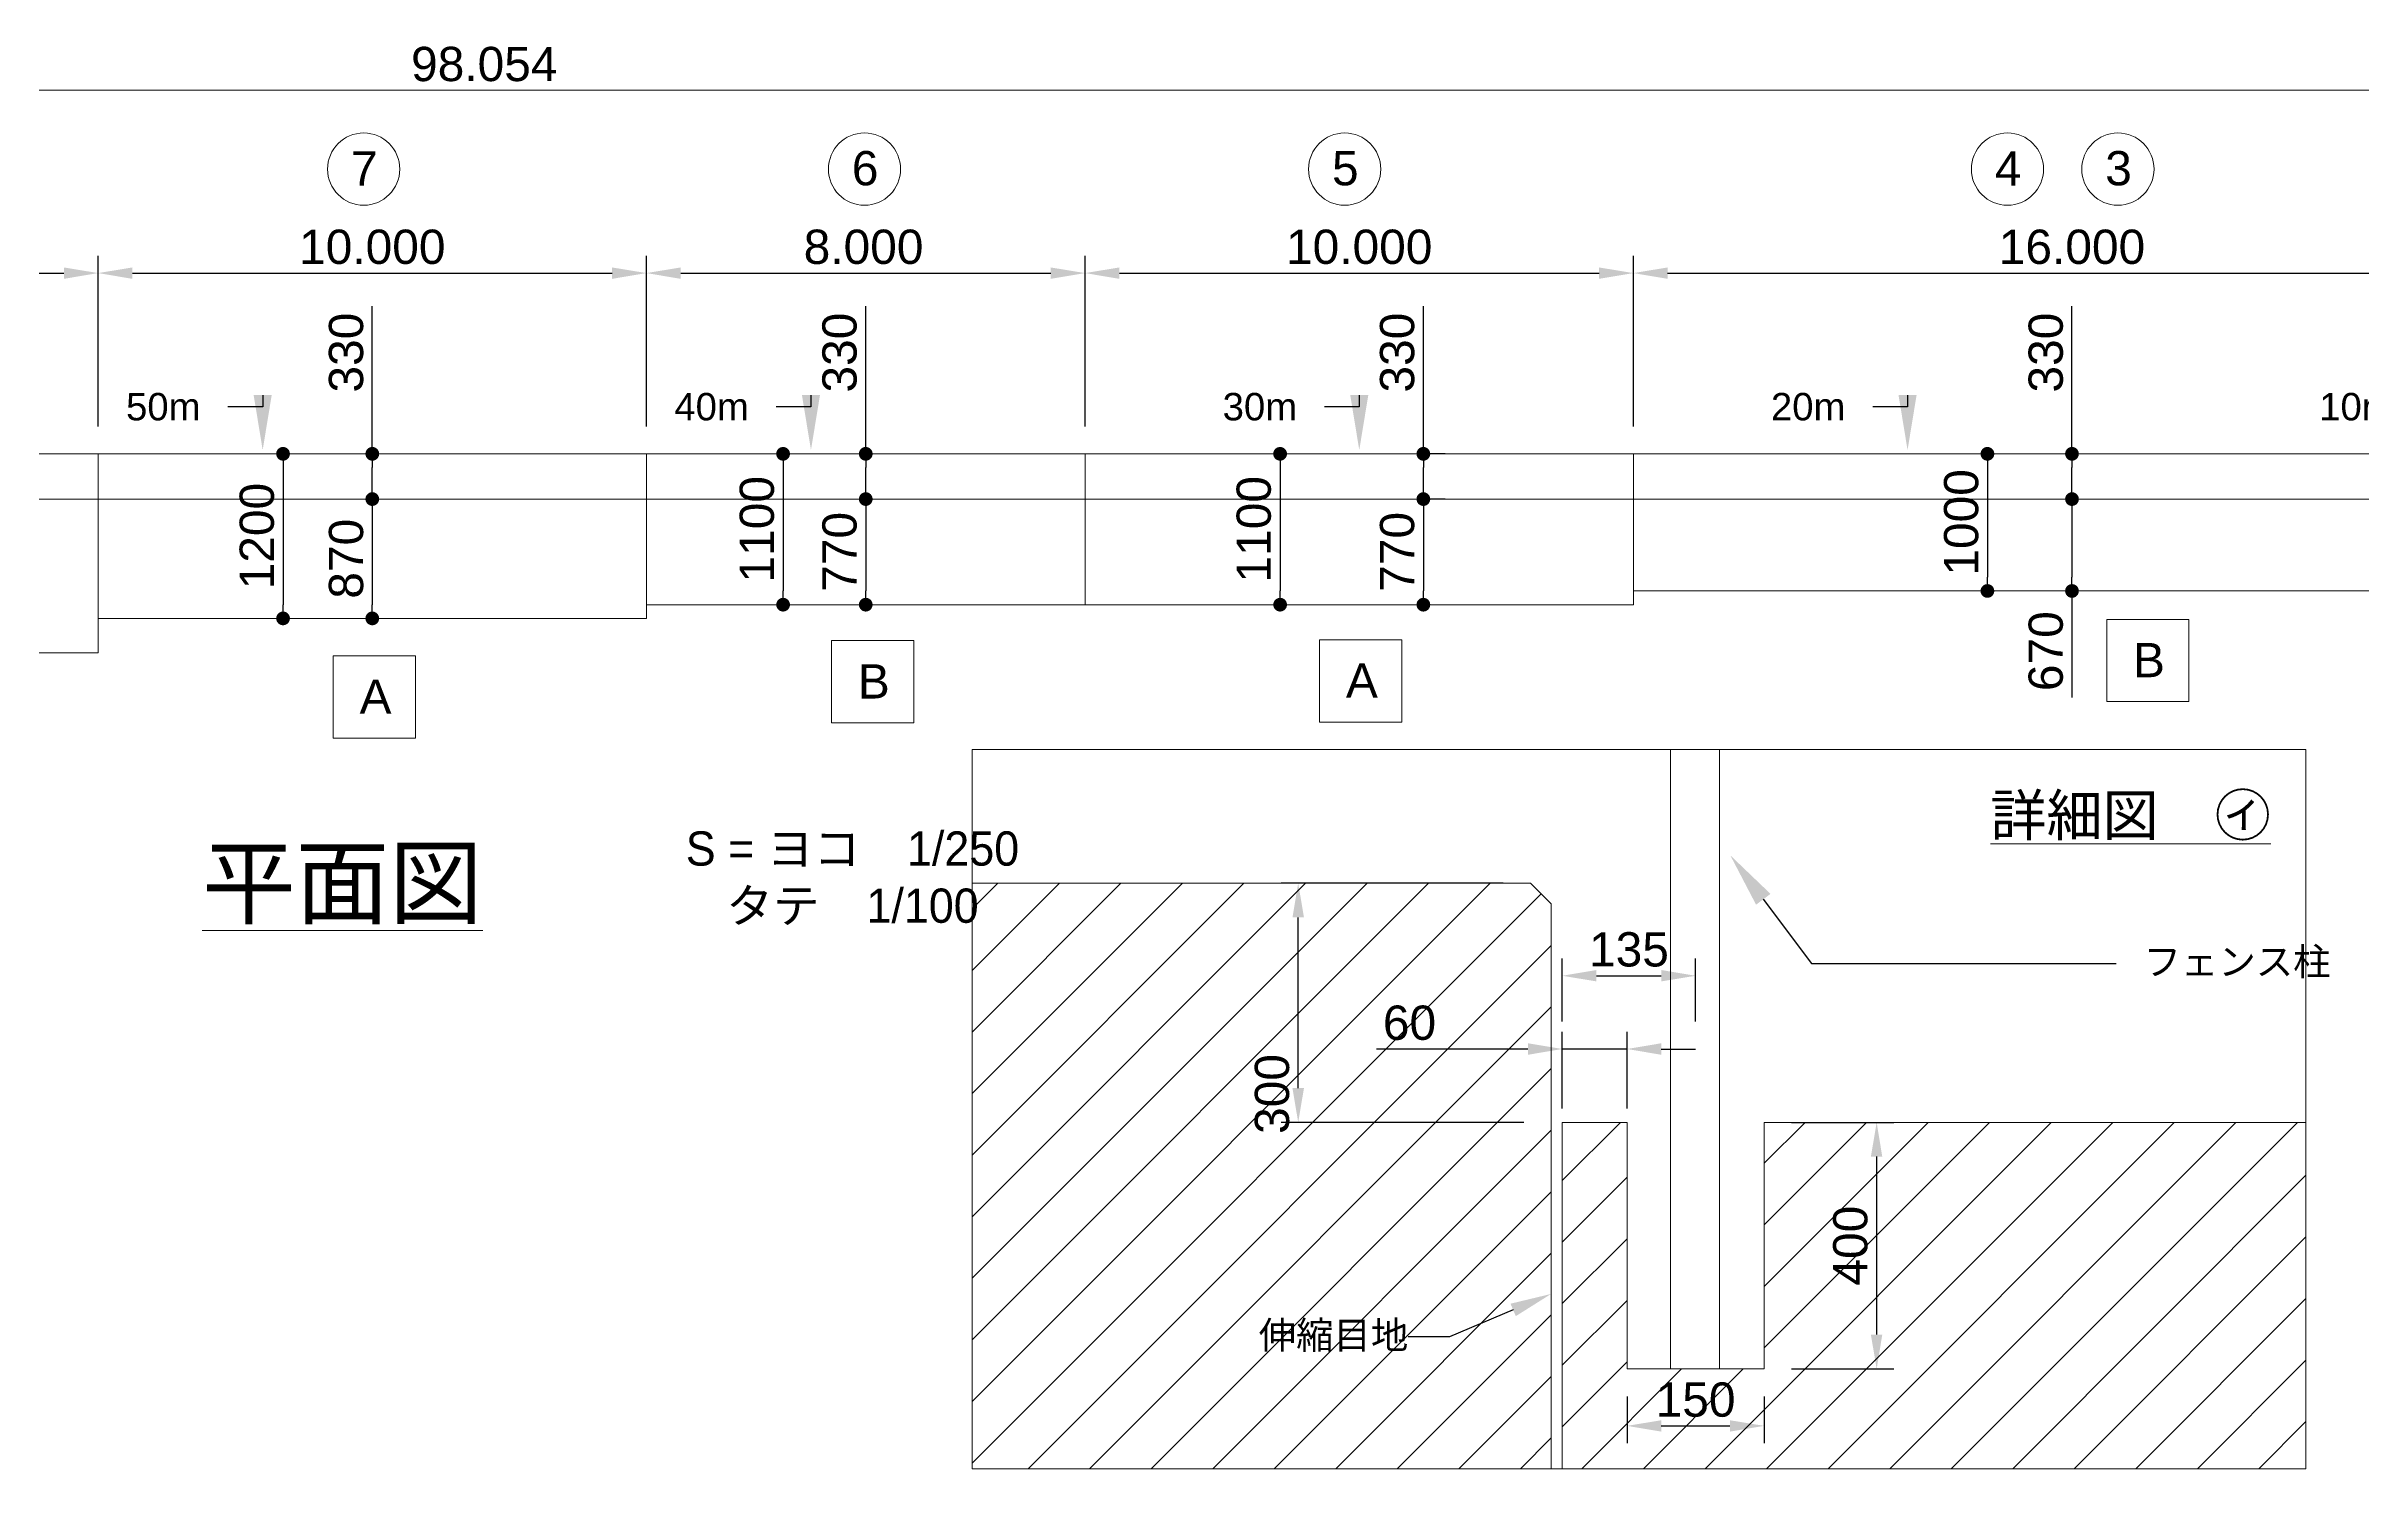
# Model space of a CAD drawing. Header units: millimetres. Extents: x -58267 to 200953, y -49295 to 43144.
# Drawn here: x 15850 to 32742, y 22563 to 32934 of the extents above; entities that cross this region are included whole.
import ezdxf
from ezdxf import colors
from ezdxf.entities.mleader import LeaderData, LeaderLine
from ezdxf.math import Vec2, Vec3

# ---------------------------------------------------------------- set-up
doc = ezdxf.new("R2010")
doc.units = ezdxf.units.MM
doc.header["$LTSCALE"] = 0.25
doc.linetypes.add('ACAD_ISO02W100', pattern=[15, 12, -3])
for name, color, linetype, lineweight in [('1-main', 7, 'Continuous', 9), ('2-DIMS', 8, 'Continuous', 9), ('5-detailframe', 1, 'Continuous', 20)]:
    doc.layers.add(name, color=color, linetype=linetype, lineweight=lineweight)
doc.styles.get("Standard").update_dxf_attribs({"font": 'arial.ttf'})
doc.dimstyles.new('Annotative in mm', dxfattribs={"dimscale": 0, "dimtxt": 2.5, "dimasz": 2.5, "dimexe": 1.25, "dimexo": 2, "dimtad": 1, "dimdec": 0, "dimdsep": 46, "dimtxsty": 'Standard', "dimcen": 2.5, "dimadec": 0, "dimazin": 0, "dimtfac": 1, "dimtdec": 0, "dimtmove": 0, "dimatfit": 3, "dimfxl": 1, "dimarcsym": 0})
doc.dimstyles.new('Annotative2 in mm', dxfattribs={"dimscale": 0, "dimtxt": 2.5, "dimasz": 1, "dimexe": 0, "dimexo": 0, "dimtad": 1, "dimdec": 0, "dimtxsty": 'Standard', "dimblk": 'DOT', "dimcen": 0, "dimadec": 0, "dimazin": 0, "dimtfac": 1, "dimtdec": 0, "dimtmove": 0, "dimatfit": 3, "dimfxl": 1, "dimarcsym": 0})

# ---------------------------------------------------------------- blocks, each defined once
blk = doc.blocks.new('*D458')
at = {"layer": '2-DIMS', "color": 0, "lineweight": -2, "transparency": 16777216}
for p, q in [((13028, 30163), (13028, 31406)), ((13278, 31281), (15978, 31281)), ((16228, 30163), (16228, 31406))]:
    blk.add_line(p, q, dxfattribs=at)
at = {"layer": '2-DIMS', "color": 0, "transparency": 16777216}
for points in [[(13278, 31322), (13278, 31239), (13028, 31281)], [(15978, 31322), (15978, 31239), (16228, 31281)]]:
    blk.add_solid(points, dxfattribs=at)
at = {"layer": 'Defpoints', "color": 0, "transparency": 16777216}
for p in [(16228, 31281), (13028, 29963), (16228, 29963)]:
    blk.add_point(p, dxfattribs=at)
at = {"layer": '2-DIMS', "color": 0, "transparency": 16777216, "insert": (14612, 31471), "char_height": 250, "attachment_point": 5}
blk.add_mtext('8.000', dxfattribs=at)
blk = doc.blocks.new('*D464')
at = {"layer": '2-DIMS', "color": 0, "lineweight": -2, "transparency": 16777216}
for p, q in [((16228, 30163), (16228, 31406)), ((16478, 31281), (19978, 31281)), ((20228, 30163), (20228, 31406))]:
    blk.add_line(p, q, dxfattribs=at)
at = {"layer": '2-DIMS', "color": 0, "transparency": 16777216}
for points in [[(16478, 31322), (16478, 31239), (16228, 31281)], [(19978, 31322), (19978, 31239), (20228, 31281)]]:
    blk.add_solid(points, dxfattribs=at)
at = {"layer": 'Defpoints', "color": 0, "transparency": 16777216}
for p in [(20228, 31281), (16228, 29963), (20228, 29963)]:
    blk.add_point(p, dxfattribs=at)
at = {"layer": '2-DIMS', "color": 0, "transparency": 16777216, "insert": (18228, 31471), "char_height": 250, "attachment_point": 5}
blk.add_mtext('10.000', dxfattribs=at)
blk = doc.blocks.new('*D466')
at = {"layer": '2-DIMS', "color": 0, "lineweight": -2, "transparency": 16777216}
for p, q in [((23428, 30163), (23428, 31406)), ((23678, 31281), (27178, 31281)), ((27428, 30163), (27428, 31406))]:
    blk.add_line(p, q, dxfattribs=at)
at = {"layer": '2-DIMS', "color": 0, "transparency": 16777216}
for points in [[(23678, 31322), (23678, 31239), (23428, 31281)], [(27178, 31322), (27178, 31239), (27428, 31281)]]:
    blk.add_solid(points, dxfattribs=at)
at = {"layer": 'Defpoints', "color": 0, "transparency": 16777216}
for p in [(27428, 31281), (23428, 29963), (27428, 29963)]:
    blk.add_point(p, dxfattribs=at)
at = {"layer": '2-DIMS', "color": 0, "transparency": 16777216, "insert": (25428, 31471), "char_height": 250, "attachment_point": 5}
blk.add_mtext('10.000', dxfattribs=at)
blk = doc.blocks.new('*D468')
at = {"layer": '2-DIMS', "color": 0, "lineweight": -2, "transparency": 16777216}
for p, q in [((20228, 30163), (20228, 31406)), ((20478, 31281), (23178, 31281)), ((23428, 30163), (23428, 31406))]:
    blk.add_line(p, q, dxfattribs=at)
at = {"layer": '2-DIMS', "color": 0, "transparency": 16777216}
for points in [[(20478, 31322), (20478, 31239), (20228, 31281)], [(23178, 31322), (23178, 31239), (23428, 31281)]]:
    blk.add_solid(points, dxfattribs=at)
at = {"layer": 'Defpoints', "color": 0, "transparency": 16777216}
for p in [(23428, 31281), (20228, 29963), (23428, 29963)]:
    blk.add_point(p, dxfattribs=at)
at = {"layer": '2-DIMS', "color": 0, "transparency": 16777216, "insert": (21812, 31471), "char_height": 250, "attachment_point": 5}
blk.add_mtext('8.000', dxfattribs=at)
blk = doc.blocks.new('*D470')
at = {"layer": '2-DIMS', "color": 0, "lineweight": -2, "transparency": 16777216}
for p, q in [((27428, 30163), (27428, 31406)), ((27678, 31281), (33578, 31281)), ((33828, 30163), (33828, 31406))]:
    blk.add_line(p, q, dxfattribs=at)
at = {"layer": '2-DIMS', "color": 0, "transparency": 16777216}
for points in [[(27678, 31322), (27678, 31239), (27428, 31281)], [(33578, 31322), (33578, 31239), (33828, 31281)]]:
    blk.add_solid(points, dxfattribs=at)
at = {"layer": 'Defpoints', "color": 0, "transparency": 16777216}
for p in [(33828, 31281), (27428, 29963), (33828, 29963)]:
    blk.add_point(p, dxfattribs=at)
at = {"layer": '2-DIMS', "color": 0, "transparency": 16777216, "insert": (30628, 31471), "char_height": 250, "attachment_point": 5}
blk.add_mtext('16.000', dxfattribs=at)
blk = doc.blocks.new('_Dot')
at = {"color": 0, "linetype": 'ByBlock', "lineweight": -2}
blk.add_line((-0.5, 0), (-1, 0), dxfattribs=at)
at = {"color": 0, "linetype": 'ByBlock', "const_width": 0.5}
blk.add_lwpolyline([(-0.25, 0, 1), (0.25, 0, 1)], format="xyb", close=True, dxfattribs=at)
blk = doc.blocks.new('*D480')
at = {"layer": '2-DIMS', "color": 0, "lineweight": -2, "transparency": 16777216}
for p, q in [((18228, 29963), (18228, 31039)), ((18228, 29733), (18228, 29863))]:
    blk.add_line(p, q, dxfattribs=at)
at = {"layer": 'Defpoints', "color": 0, "transparency": 16777216}
for p in [(18228, 29963), (18228, 29633), (18228, 29633)]:
    blk.add_point(p, dxfattribs=at)
at = {"layer": '2-DIMS', "color": 0, "lineweight": -2, "transparency": 16777216, "xscale": 100, "yscale": 100, "zscale": 100}
for p, rotation in [((18228, 29963), 90), ((18228, 29633), 270)]:
    blk.add_blockref('_Dot', p, dxfattribs=dict(at, rotation=rotation))
at = {"layer": '2-DIMS', "color": 0, "transparency": 16777216, "insert": (18038, 30701), "char_height": 250, "attachment_point": 5, "rotation": 90}
blk.add_mtext('330', dxfattribs=at)
blk = doc.blocks.new('*D482')
at = {"layer": '2-DIMS', "color": 0, "lineweight": -2, "transparency": 16777216}
for p, q in [((21828, 29963), (21828, 31039)), ((21828, 29733), (21828, 29863))]:
    blk.add_line(p, q, dxfattribs=at)
at = {"layer": 'Defpoints', "color": 0, "transparency": 16777216}
for p in [(21828, 29963), (21828, 29633), (21828, 29633)]:
    blk.add_point(p, dxfattribs=at)
at = {"layer": '2-DIMS', "color": 0, "lineweight": -2, "transparency": 16777216, "xscale": 100, "yscale": 100, "zscale": 100}
for p, rotation in [((21828, 29963), 90), ((21828, 29633), 270)]:
    blk.add_blockref('_Dot', p, dxfattribs=dict(at, rotation=rotation))
at = {"layer": '2-DIMS', "color": 0, "transparency": 16777216, "insert": (21638, 30701), "char_height": 250, "attachment_point": 5, "rotation": 90}
blk.add_mtext('330', dxfattribs=at)
blk = doc.blocks.new('*D440')
at = {"layer": '2-DIMS', "color": 0, "lineweight": -2, "transparency": 16777216}
for p, q in [((25896, 29963), (25896, 31039)), ((26054, 29963), (25896, 29963)), ((25896, 29733), (25896, 29863))]:
    blk.add_line(p, q, dxfattribs=at)
at = {"layer": 'Defpoints', "color": 0, "transparency": 16777216}
for p in [(26054, 29963), (25896, 29633), (25896, 29633)]:
    blk.add_point(p, dxfattribs=at)
at = {"layer": '2-DIMS', "color": 0, "lineweight": -2, "transparency": 16777216, "xscale": 100, "yscale": 100, "zscale": 100}
for p, rotation in [((25896, 29963), 90), ((25896, 29633), 270)]:
    blk.add_blockref('_Dot', p, dxfattribs=dict(at, rotation=rotation))
at = {"layer": '2-DIMS', "color": 0, "transparency": 16777216, "insert": (25706, 30701), "char_height": 250, "attachment_point": 5, "rotation": 90}
blk.add_mtext('330', dxfattribs=at)
blk = doc.blocks.new('*D442')
at = {"layer": '2-DIMS', "color": 0, "lineweight": -2, "transparency": 16777216}
for p, q in [((30628, 29963), (30628, 31039)), ((30628, 29733), (30628, 29863))]:
    blk.add_line(p, q, dxfattribs=at)
at = {"layer": 'Defpoints', "color": 0, "transparency": 16777216}
for p in [(30628, 29963), (30628, 29633), (30628, 29633)]:
    blk.add_point(p, dxfattribs=at)
at = {"layer": '2-DIMS', "color": 0, "lineweight": -2, "transparency": 16777216, "xscale": 100, "yscale": 100, "zscale": 100}
for p, rotation in [((30628, 29963), 90), ((30628, 29633), 270)]:
    blk.add_blockref('_Dot', p, dxfattribs=dict(at, rotation=rotation))
at = {"layer": '2-DIMS', "color": 0, "transparency": 16777216, "insert": (30438, 30701), "char_height": 250, "attachment_point": 5, "rotation": 90}
blk.add_mtext('330', dxfattribs=at)
blk = doc.blocks.new('*D446')
at = {"layer": '2-DIMS', "color": 0, "lineweight": -2, "transparency": 16777216}
for p, q in [((18228, 29633), (18228, 29633)), ((18228, 29533), (18228, 28863))]:
    blk.add_line(p, q, dxfattribs=at)
at = {"layer": 'Defpoints', "color": 0, "transparency": 16777216}
for p in [(18228, 29633), (18228, 28763), (18228, 28763)]:
    blk.add_point(p, dxfattribs=at)
at = {"layer": '2-DIMS', "color": 0, "lineweight": -2, "transparency": 16777216, "xscale": 100, "yscale": 100, "zscale": 100}
for p, rotation in [((18228, 29633), 90), ((18228, 28763), 270)]:
    blk.add_blockref('_Dot', p, dxfattribs=dict(at, rotation=rotation))
at = {"layer": '2-DIMS', "color": 0, "transparency": 16777216, "insert": (18038, 29198), "char_height": 250, "attachment_point": 5, "rotation": 90}
blk.add_mtext('870', dxfattribs=at)
blk = doc.blocks.new('*D448')
at = {"layer": '2-DIMS', "color": 0, "lineweight": -2, "transparency": 16777216}
for p, q in [((21828, 29633), (21828, 29633)), ((21828, 29533), (21828, 28963))]:
    blk.add_line(p, q, dxfattribs=at)
at = {"layer": 'Defpoints', "color": 0, "transparency": 16777216}
for p in [(21828, 29633), (21828, 28863), (21828, 28863)]:
    blk.add_point(p, dxfattribs=at)
at = {"layer": '2-DIMS', "color": 0, "lineweight": -2, "transparency": 16777216, "xscale": 100, "yscale": 100, "zscale": 100}
for p, rotation in [((21828, 29633), 90), ((21828, 28863), 270)]:
    blk.add_blockref('_Dot', p, dxfattribs=dict(at, rotation=rotation))
at = {"layer": '2-DIMS', "color": 0, "transparency": 16777216, "insert": (21638, 29248), "char_height": 250, "attachment_point": 5, "rotation": 90}
blk.add_mtext('770', dxfattribs=at)
blk = doc.blocks.new('*D450')
at = {"layer": '2-DIMS', "color": 0, "lineweight": -2, "transparency": 16777216}
for p, q in [((26054, 29633), (25896, 29633)), ((25896, 29533), (25896, 28963)), ((25896, 28863), (25896, 28863))]:
    blk.add_line(p, q, dxfattribs=at)
at = {"layer": 'Defpoints', "color": 0, "transparency": 16777216}
for p in [(26054, 29633), (25896, 28863), (25896, 28863)]:
    blk.add_point(p, dxfattribs=at)
at = {"layer": '2-DIMS', "color": 0, "lineweight": -2, "transparency": 16777216, "xscale": 100, "yscale": 100, "zscale": 100}
for p, rotation in [((25896, 29633), 90), ((25896, 28863), 270)]:
    blk.add_blockref('_Dot', p, dxfattribs=dict(at, rotation=rotation))
at = {"layer": '2-DIMS', "color": 0, "transparency": 16777216, "insert": (25706, 29248), "char_height": 250, "attachment_point": 5, "rotation": 90}
blk.add_mtext('770', dxfattribs=at)
blk = doc.blocks.new('*D452')
at = {"layer": '2-DIMS', "color": 0, "lineweight": -2, "transparency": 16777216}
for p, q in [((30628, 29633), (30628, 29633)), ((30628, 29533), (30628, 29063)), ((30628, 28963), (30628, 28963)), ((30628, 28963), (30628, 28185))]:
    blk.add_line(p, q, dxfattribs=at)
at = {"layer": 'Defpoints', "color": 0, "transparency": 16777216}
for p in [(30628, 29633), (30628, 28963), (30628, 28963)]:
    blk.add_point(p, dxfattribs=at)
at = {"layer": '2-DIMS', "color": 0, "lineweight": -2, "transparency": 16777216, "xscale": 100, "yscale": 100, "zscale": 100}
for p, rotation in [((30628, 29633), 90), ((30628, 28963), 270)]:
    blk.add_blockref('_Dot', p, dxfattribs=dict(at, rotation=rotation))
at = {"layer": '2-DIMS', "color": 0, "transparency": 16777216, "insert": (30438, 28524), "char_height": 250, "attachment_point": 5, "rotation": 90}
blk.add_mtext('670', dxfattribs=at)
blk = doc.blocks.new('*D514')
at = {"layer": '2-DIMS', "color": 0, "lineweight": -2, "transparency": 16777216}
for p, q in [((26478, 26832), (24858, 26832)), ((24983, 25338), (24983, 26582)), ((26628, 25088), (24858, 25088))]:
    blk.add_line(p, q, dxfattribs=at)
at = {"layer": '2-DIMS', "color": 0, "transparency": 16777216}
for points in [[(24941, 26582), (25025, 26582), (24983, 26832)], [(24941, 25338), (25025, 25338), (24983, 25088)]]:
    blk.add_solid(points, dxfattribs=at)
at = {"layer": 'Defpoints', "color": 0, "transparency": 16777216}
for p in [(24983, 26832), (26678, 26832), (26828, 25088)]:
    blk.add_point(p, dxfattribs=at)
at = {"layer": '2-DIMS', "color": 0, "transparency": 16777216, "insert": (24793, 25295), "char_height": 250, "attachment_point": 5, "rotation": 90}
blk.add_mtext('300', dxfattribs=at)
blk = doc.blocks.new('*D424')
at = {"layer": '2-DIMS', "color": 0, "lineweight": -2, "transparency": 16777216}
for p, q in [((26909, 25188), (26909, 25748)), ((27382, 25188), (27382, 25748)), ((26659, 25623), (25553, 25623)), ((27382, 25623), (26909, 25623)), ((27632, 25623), (27882, 25623))]:
    blk.add_line(p, q, dxfattribs=at)
at = {"layer": '2-DIMS', "color": 0, "transparency": 16777216}
for points in [[(26659, 25665), (26659, 25581), (26909, 25623)], [(27632, 25665), (27632, 25581), (27382, 25623)]]:
    blk.add_solid(points, dxfattribs=at)
at = {"layer": 'Defpoints', "color": 0, "transparency": 16777216}
for p in [(27382, 25623), (26909, 25088), (27382, 25088)]:
    blk.add_point(p, dxfattribs=at)
at = {"layer": '2-DIMS', "color": 0, "transparency": 16777216, "insert": (25795, 25813), "char_height": 250, "attachment_point": 5}
blk.add_mtext('60', dxfattribs=at)
blk = doc.blocks.new('*D529')
at = {"layer": '2-DIMS', "color": 0, "lineweight": -2, "transparency": 16777216}
blk.add_line((17577, 29863), (17577, 28863), dxfattribs=at)
at = {"layer": 'Defpoints', "color": 0, "transparency": 16777216}
for p in [(17577, 29963), (17577, 28763), (17577, 28763)]:
    blk.add_point(p, dxfattribs=at)
at = {"layer": '2-DIMS', "color": 0, "lineweight": -2, "transparency": 16777216, "xscale": 100, "yscale": 100, "zscale": 100}
for p, rotation in [((17577, 29963), 90), ((17577, 28763), 270)]:
    blk.add_blockref('_Dot', p, dxfattribs=dict(at, rotation=rotation))
at = {"layer": '2-DIMS', "color": 0, "transparency": 16777216, "insert": (17387, 29363), "char_height": 250, "attachment_point": 5, "rotation": 90}
blk.add_mtext('1200', dxfattribs=at)
blk = doc.blocks.new('*D531')
at = {"layer": '2-DIMS', "color": 0, "lineweight": -2, "transparency": 16777216}
for p, q in [((21225, 29963), (21225, 29963)), ((21225, 29863), (21225, 28963))]:
    blk.add_line(p, q, dxfattribs=at)
at = {"layer": 'Defpoints', "color": 0, "transparency": 16777216}
for p in [(21225, 29963), (21225, 28863), (21225, 28863)]:
    blk.add_point(p, dxfattribs=at)
at = {"layer": '2-DIMS', "color": 0, "lineweight": -2, "transparency": 16777216, "xscale": 100, "yscale": 100, "zscale": 100}
for p, rotation in [((21225, 29963), 90), ((21225, 28863), 270)]:
    blk.add_blockref('_Dot', p, dxfattribs=dict(at, rotation=rotation))
at = {"layer": '2-DIMS', "color": 0, "transparency": 16777216, "insert": (21035, 29413), "char_height": 250, "attachment_point": 5, "rotation": 90}
blk.add_mtext('1100', dxfattribs=at)
blk = doc.blocks.new('*D533')
at = {"layer": '2-DIMS', "color": 0, "lineweight": -2, "transparency": 16777216}
for p, q in [((24851, 29963), (24851, 29963)), ((24851, 29863), (24851, 28963)), ((24851, 28863), (24851, 28863))]:
    blk.add_line(p, q, dxfattribs=at)
at = {"layer": 'Defpoints', "color": 0, "transparency": 16777216}
for p in [(24851, 29963), (24851, 28863), (24851, 28863)]:
    blk.add_point(p, dxfattribs=at)
at = {"layer": '2-DIMS', "color": 0, "lineweight": -2, "transparency": 16777216, "xscale": 100, "yscale": 100, "zscale": 100}
for p, rotation in [((24851, 29963), 90), ((24851, 28863), 270)]:
    blk.add_blockref('_Dot', p, dxfattribs=dict(at, rotation=rotation))
at = {"layer": '2-DIMS', "color": 0, "transparency": 16777216, "insert": (24660, 29413), "char_height": 250, "attachment_point": 5, "rotation": 90}
blk.add_mtext('1100', dxfattribs=at)
blk = doc.blocks.new('*D535')
at = {"layer": '2-DIMS', "color": 0, "lineweight": -2, "transparency": 16777216}
for p, q in [((30011, 29963), (30011, 29963)), ((30011, 29863), (30011, 29063)), ((30011, 28963), (30011, 28963))]:
    blk.add_line(p, q, dxfattribs=at)
at = {"layer": 'Defpoints', "color": 0, "transparency": 16777216}
for p in [(30011, 29963), (30011, 28963), (30011, 28963)]:
    blk.add_point(p, dxfattribs=at)
at = {"layer": '2-DIMS', "color": 0, "lineweight": -2, "transparency": 16777216, "xscale": 100, "yscale": 100, "zscale": 100}
for p, rotation in [((30011, 29963), 90), ((30011, 28963), 270)]:
    blk.add_blockref('_Dot', p, dxfattribs=dict(at, rotation=rotation))
at = {"layer": '2-DIMS', "color": 0, "transparency": 16777216, "insert": (29821, 29463), "char_height": 250, "attachment_point": 5, "rotation": 90}
blk.add_mtext('1000', dxfattribs=at)
blk = doc.blocks.new('*D657')
at = {"layer": '2-DIMS', "color": 0, "lineweight": -2, "transparency": 16777216}
for p, q in [((28582, 25088), (29328, 25088)), ((29203, 24838), (29203, 23540)), ((28582, 23290), (29328, 23290))]:
    blk.add_line(p, q, dxfattribs=at)
at = {"layer": '2-DIMS', "color": 0, "transparency": 16777216}
for points in [[(29161, 24838), (29244, 24838), (29203, 25088)], [(29161, 23540), (29244, 23540), (29203, 23290)]]:
    blk.add_solid(points, dxfattribs=at)
at = {"layer": 'Defpoints', "color": 0, "transparency": 16777216}
for p in [(28382, 25088), (28382, 23290), (29203, 23290)]:
    blk.add_point(p, dxfattribs=at)
at = {"layer": '2-DIMS', "color": 0, "transparency": 16777216, "insert": (29012, 24189), "char_height": 250, "attachment_point": 5, "rotation": 90}
blk.add_mtext('400', dxfattribs=at)
blk = doc.blocks.new('*D658')
at = {"layer": '2-DIMS', "color": 0, "lineweight": -2, "transparency": 16777216}
for p, q in [((27382, 23090), (27382, 22750)), ((28382, 23090), (28382, 22750)), ((27632, 22875), (28132, 22875))]:
    blk.add_line(p, q, dxfattribs=at)
at = {"layer": '2-DIMS', "color": 0, "transparency": 16777216}
for points in [[(27632, 22916), (27632, 22833), (27382, 22875)], [(28132, 22916), (28132, 22833), (28382, 22875)]]:
    blk.add_solid(points, dxfattribs=at)
at = {"layer": 'Defpoints', "color": 0, "transparency": 16777216}
for p in [(27382, 23290), (28382, 23290), (28382, 22875)]:
    blk.add_point(p, dxfattribs=at)
at = {"layer": '2-DIMS', "color": 0, "transparency": 16777216, "insert": (27882, 23065), "char_height": 250, "attachment_point": 5}
blk.add_mtext('150', dxfattribs=at)
blk = doc.blocks.new('*D667')
at = {"layer": '2-DIMS', "color": 0, "lineweight": -2, "transparency": 16777216}
for p, q in [((26909, 25823), (26909, 26282)), ((27882, 25823), (27882, 26282)), ((27159, 26157), (27632, 26157))]:
    blk.add_line(p, q, dxfattribs=at)
at = {"layer": '2-DIMS', "color": 0, "transparency": 16777216}
for points in [[(27159, 26199), (27159, 26116), (26909, 26157)], [(27632, 26199), (27632, 26116), (27882, 26157)]]:
    blk.add_solid(points, dxfattribs=at)
at = {"layer": 'Defpoints', "color": 0, "transparency": 16777216}
for p in [(27882, 26157), (26909, 25623), (27882, 25623)]:
    blk.add_point(p, dxfattribs=at)
at = {"layer": '2-DIMS', "color": 0, "transparency": 16777216, "insert": (27396, 26348), "char_height": 250, "attachment_point": 5}
blk.add_mtext('135', dxfattribs=at)

msp = doc.modelspace()

# ---------------------------------------------------------------- hatches: boundary and pattern name
at = {"layer": '1-main'}
h = msp.add_hatch(dxfattribs=at)
h.set_pattern_fill('ANSI31', color=256)
h.set_pattern_definition([(45, (0, 0), (-224.5064, 224.5064), [])])
h.paths.add_polyline_path([(26827.652, 26682.402), (26677.652, 26832.402), (22603.862, 26832.402), (22603.862, 22562.851), (26827.652, 22562.851)])
h.paths.add_polyline_path([(32335.059, 25088.172), (28382.302, 25088.172), (28382.302, 23290.232), (27382.302, 23290.232), (27382.302, 25088.172), (26909.388, 25088.172), (26909.388, 22562.851), (32335.059, 22562.851)])
h.paths.add_polyline_path([(25052.641, 24941.795), (25052.641, 25649.503), (24537.464, 25649.503), (24537.464, 24941.795)], flags=24)
h.paths.add_polyline_path([(25539.622, 25553.171), (26053.094, 25553.171), (26053.094, 26068.349), (25539.622, 26068.349)], flags=24)
h.paths.add_polyline_path([(24585.046, 23308.186), (25848.683, 23308.186), (25848.683, 23699.095), (24585.046, 23699.095)], flags=24)
h.paths.add_polyline_path([(29272.375, 23841.487), (29272.375, 24549.195), (28757.198, 24549.195), (28757.198, 23841.487)], flags=24)

# ---------------------------------------------------------------- linework, layer by layer
for p, q in [((13028.35, 29963.025), (16228.35, 29963.025)), ((16228.35, 29963.025), (20228.35, 29963.025)), ((16228.35, 29963.025), (16228.35, 29633.025)), ((20228.35, 29963.025), (20228.35, 29633.025)), ((20228.35, 29963.025), (23428.35, 29963.025)), ((23428.35, 29963.025), (23428.35, 29633.025)), ((23428.35, 29963.025), (27428.35, 29963.025)), ((27428.35, 29963.025), (27428.35, 29633.025)), ((27428.35, 29963.025), (33828.35, 29963.025)), ((16228.35, 29633.025), (16228.35, 28513.025)), ((20228.35, 29633.025), (20228.35, 28763.025)), ((23428.35, 29633.025), (23428.35, 28863.025)), ((27428.35, 29633.025), (27428.35, 28863.025)), ((33828.35, 28963.025), (27428.35, 28963.025)), ((20228.35, 28763.025), (16228.35, 28763.025)), ((23428.35, 28863.025), (20228.35, 28863.025)), ((27428.35, 28863.025), (23428.35, 28863.025)), ((16228.35, 28513.025), (13028.35, 28513.025)), ((27697.814, 27807.452), (27697.814, 23290.232)), ((28055.686, 23290.232), (28055.686, 27807.452)), ((26677.652, 26832.402), (22603.862, 26832.402)), ((26827.652, 26682.402), (26677.652, 26832.402)), ((26827.652, 26682.402), (26827.652, 22562.851)), ((26909.388, 25088.172), (27382.302, 25088.172)), ((26909.388, 25088.172), (26909.388, 22562.851)), ((28382.302, 25088.172), (32335.059, 25088.172))]:
    msp.add_line(p, q, dxfattribs=at)
at = {"layer": '1-main', "linetype": 'ACAD_ISO02W100'}
for p, q in [((13028.35, 29633.025), (16228.35, 29633.025)), ((20228.35, 29633.025), (16228.35, 29633.025)), ((23428.35, 29633.025), (20228.35, 29633.025)), ((27428.35, 29633.025), (23428.35, 29633.025)), ((33828.35, 29633.025), (27428.35, 29633.025))]:
    msp.add_line(p, q, dxfattribs=at)
at = {"layer": '1-main'}
msp.add_lwpolyline([(28382.302, 25088.172), (28382.302, 23290.232), (27382.302, 23290.232), (27382.302, 25088.172)], dxfattribs=at)
at = {"layer": '2-DIMS'}
msp.add_line((911.55, 32613.712), (38398.453, 32613.712), dxfattribs=at)
for points in [[(30881.017, 28755.965), (31481.017, 28755.965), (31481.017, 28155.965), (30881.017, 28155.965)], [(21578.408, 28600.843), (22178.408, 28600.843), (22178.408, 28000.843), (21578.408, 28000.843)], [(25138.933, 28607.407), (25738.933, 28607.407), (25738.933, 28007.407), (25138.933, 28007.407)], [(17943.172, 28489.424), (18543.172, 28489.424), (18543.172, 27889.424), (17943.172, 27889.424)]]:
    msp.add_lwpolyline(points, close=True, dxfattribs=at)
for centre in [(18165.325, 32039.349), (21818.777, 32039.349), (25321.794, 32039.349), (30157.246, 32039.349), (30962.942, 32039.349)]:
    msp.add_circle(centre, 263.4, dxfattribs=at)
at = {"layer": '5-detailframe', "lineweight": 20}
msp.add_lwpolyline([(22603.862, 27807.452), (32335.059, 27807.452), (32335.059, 22562.851), (22603.862, 22562.851)], close=True, dxfattribs=at)

# ---------------------------------------------------------------- texts
at = {"layer": '2-DIMS', "attachment_point": 5}
for s, insert, char_height in [('98.054', (19044.95, 32803.941), 250), ('7', (18170.004, 32044.17), 250), ('6', (21823.457, 32044.17), 250), ('5', (25326.473, 32044.17), 250), ('4', (30161.925, 32044.17), 250), ('3', (30967.622, 32044.17), 250), ('B', (31189.549, 28458.924), 250), ('B', (21886.94, 28303.802), 250), ('A', (25447.465, 28310.366), 250), ('A', (18251.704, 28192.384), 250), ('{\\fMS PGothic|b0|i0|c128|p50;\\L詳細図\u3000㋑}', (31055.445, 27310.562), 300), ('\\A1;{\\fMS PGothic|b0|i0|c128|p50;S = ヨコ\u30001/250\\Pタテ\u30001/100 }', (21731.066, 26868.443), 250), ('{\\fMS PGothic|b0|i0|c128|p50;\\L平面図}', (18010.545, 26809.698), 500)]:
    msp.add_mtext(s, dxfattribs=dict(at, insert=insert, char_height=char_height))

# ---------------------------------------------------------------- dimensions: what is measured, and where the dimension line sits
at = {"layer": '2-DIMS'}
for base, p1, p2, text, picture, middle in [((16228.35, 31280.811), (13028.35, 29963.025), (16228.35, 29963.025), '8.000', '*D458', (14611.75, 31280.811)), ((20228.35, 31280.811), (16228.35, 29963.025), (20228.35, 29963.025), '10.000', '*D464', (18228.35, 31280.811)), ((23428.35, 31280.811), (20228.35, 29963.025), (23428.35, 29963.025), '8.000', '*D468', (21811.75, 31280.811)), ((27428.35, 31280.811), (23428.35, 29963.025), (27428.35, 29963.025), '10.000', '*D466', (25428.35, 31280.811)), ((33828.35, 31280.811), (27428.35, 29963.025), (33828.35, 29963.025), '16.000', '*D470', (30628.35, 31280.811)), ((27882.302, 26157.289), (26909.388, 25622.919), (27882.302, 25622.919), '135', '*D667', (27395.845, 26157.289)), ((28382.302, 22874.808), (27382.302, 23290.232), (28382.302, 23290.232), '150', '*D658', (27882.302, 22874.808))]:
    dim = msp.add_linear_dim(base=base, p1=p1, p2=p2, text=text, dimstyle='Annotative in mm', dxfattribs=at)
    dim.commit()
    dim.dimension.update_dxf_attribs({"geometry": picture, "text_midpoint": middle, "dimtype": 160})
for base, p1, p2, picture, middle in [((18228.35, 29633.025), (18228.35, 29963.025), (18228.35, 29633.025), '*D480', (18228.35, 30701.19)), ((21828.35, 29633.025), (21828.35, 29963.025), (21828.35, 29633.025), '*D482', (21828.35, 30701.19)), ((25896.349, 29633.025), (26053.969, 29963.025), (25896.349, 29633.025), '*D440', (25896.349, 30701.19)), ((30628.35, 29633.025), (30628.35, 29963.025), (30628.35, 29633.025), '*D442', (30628.35, 30701.19))]:
    dim = msp.add_linear_dim(base=base, p1=p1, p2=p2, angle=90, dimstyle='Annotative2 in mm', dxfattribs=at)
    dim.commit()
    dim.dimension.update_dxf_attribs({"geometry": picture, "text_midpoint": middle, "dimtype": 160})
at = {"layer": '2-DIMS', "color": 5}
for base, p1, p2, picture, middle in [((17576.96, 28763.025), (17576.96, 29963.025), (17576.96, 28763.025), '*D529', (17386.816, 29363.025)), ((21225.078, 28863.025), (21225.078, 29963.025), (21225.078, 28863.025), '*D531', (21034.935, 29413.025)), ((24850.51, 28863.025), (24850.51, 29963.025), (24850.51, 28863.025), '*D533', (24660.367, 29413.025)), ((30010.958, 28963.025), (30010.958, 29963.025), (30010.958, 28963.025), '*D535', (29820.815, 29463.025))]:
    dim = msp.add_linear_dim(base=base, p1=p1, p2=p2, angle=90, dimstyle='Annotative2 in mm', dxfattribs=at)
    dim.commit()
    dim.dimension.update_dxf_attribs({"geometry": picture, "text_midpoint": middle})
at = {"layer": '2-DIMS'}
for base, p1, p2, picture, middle in [((18228.35, 28763.025), (18228.35, 29633.025), (18228.35, 28763.025), '*D446', (18038.207, 29198.025)), ((21828.35, 28863.025), (21828.35, 29633.025), (21828.35, 28863.025), '*D448', (21638.207, 29248.025)), ((25896.349, 28863.025), (26053.969, 29633.025), (25896.349, 28863.025), '*D450', (25706.206, 29248.025)), ((30628.35, 28963.025), (30628.35, 29633.025), (30628.35, 28963.025), '*D452', (30438.207, 28524.092))]:
    dim = msp.add_linear_dim(base=base, p1=p1, p2=p2, angle=90, dimstyle='Annotative2 in mm', dxfattribs=at)
    dim.commit()
    dim.dimension.update_dxf_attribs({"geometry": picture, "text_midpoint": middle})
dim = msp.add_linear_dim(base=(24983.064, 26832.402), p1=(26827.652, 25088.172), p2=(26677.652, 26832.402), angle=90, text='300', dimstyle='Annotative in mm', override={"dimexo": 2}, dxfattribs=at)
dim.commit()
dim.dimension.update_dxf_attribs({"geometry": '*D514', "text_midpoint": (24983.064, 25294.626), "dimtype": 160})
dim = msp.add_linear_dim(base=(27382.302, 25622.919), p1=(26909.388, 25088.172), p2=(27382.302, 25088.172), text='60', dimstyle='Annotative in mm', override={"dimexo": 1}, dxfattribs=at)
dim.commit()
dim.dimension.update_dxf_attribs({"geometry": '*D424', "text_midpoint": (25794.567, 25622.919), "dimtype": 160})
dim = msp.add_linear_dim(base=(29202.628, 23290.232), p1=(28382.302, 25088.172), p2=(28382.302, 23290.232), angle=90, text='400', dimstyle='Annotative in mm', dxfattribs=at)
dim.commit()
dim.dimension.update_dxf_attribs({"geometry": '*D657', "text_midpoint": (29012.485, 24189.202)})

# ---------------------------------------------------------------- leaders
ml = msp.add_multileader_mtext('Standard', dxfattribs=at)
ml.set_content('50m', color=256)
ml.set_leader_properties()
ml.build(insert=Vec2(0, 0))
ml.multileader.update_dxf_attribs({"arrow_head_size": 400, "scale": 100})
ctx = ml.context
ctx.base_point, ctx.scale, ctx.char_height, ctx.arrow_head_size, ctx.landing_gap_size, ctx.plane_origin = Vec3(16260.977, 30305.268), 100, 200, 400, 200, Vec3(17428.35, 29990.802)
ctx.text_align_type = 2
notes = []
notes.append((ctx, [(0, (1, 1, 0), (17428.35, 30305.268), (-1, 0), 253.458, [(0, [(17428.35, 29990.802)], 0, [])])]))
ctx.mtext.insert, ctx.mtext.alignment, ctx.mtext.flow_direction = Vec3(16974.893, 30406.973), 3, 5
ml = msp.add_multileader_mtext('Standard', dxfattribs=at)
ml.set_content('40m', color=256)
ml.set_leader_properties()
ml.build(insert=Vec2(0, 0))
ml.multileader.update_dxf_attribs({"arrow_head_size": 400, "scale": 100})
ctx = ml.context
ctx.base_point, ctx.scale, ctx.char_height, ctx.arrow_head_size, ctx.landing_gap_size, ctx.plane_origin = Vec3(20252.928, 30305.268), 100, 200, 400, 200, Vec3(21428.35, 29990.802)
ctx.text_align_type = 2
notes.append((ctx, [(0, (1, 1, 0), (21428.35, 30305.268), (-1, 0), 253.458, [(0, [(21428.35, 29990.802)], 0, [])])]))
ctx.mtext.insert, ctx.mtext.alignment, ctx.mtext.flow_direction = Vec3(20974.893, 30406.973), 3, 5
ml = msp.add_multileader_mtext('Standard', dxfattribs=at)
ml.set_content('30m', color=256)
ml.set_leader_properties()
ml.build(insert=Vec2(0, 0))
ml.multileader.update_dxf_attribs({"arrow_head_size": 400, "scale": 100})
ctx = ml.context
ctx.base_point, ctx.scale, ctx.char_height, ctx.arrow_head_size, ctx.landing_gap_size, ctx.plane_origin = Vec3(24261.21, 30305.268), 100, 200, 400, 200, Vec3(25428.447, 29990.802)
ctx.text_align_type = 2
notes.append((ctx, [(0, (1, 1, 0), (25428.447, 30305.268), (-1, 0), 253.458, [(0, [(25428.447, 29990.802)], 0, [])])]))
ctx.mtext.insert, ctx.mtext.alignment, ctx.mtext.flow_direction = Vec3(24974.989, 30407.041), 3, 5
ml = msp.add_multileader_mtext('Standard', dxfattribs=at)
ml.set_content('20m', color=256)
ml.set_leader_properties()
ml.build(insert=Vec2(0, 0))
ml.multileader.update_dxf_attribs({"arrow_head_size": 400, "scale": 100})
ctx = ml.context
ctx.base_point, ctx.scale, ctx.char_height, ctx.arrow_head_size, ctx.landing_gap_size, ctx.plane_origin = Vec3(28257.663, 30305.268), 100, 200, 400, 200, Vec3(29428.447, 29990.802)
ctx.text_align_type = 2
notes.append((ctx, [(0, (1, 1, 0), (29428.447, 30305.268), (-1, 0), 253.458, [(0, [(29428.447, 29990.802)], 0, [])])]))
ctx.mtext.insert, ctx.mtext.alignment, ctx.mtext.flow_direction = Vec3(28974.989, 30406.973), 3, 5
ml = msp.add_multileader_mtext('Standard', dxfattribs=at)
ml.set_content('10m', color=256)
ml.set_leader_properties()
ml.build(insert=Vec2(0, 0))
ml.multileader.update_dxf_attribs({"arrow_head_size": 400, "scale": 100})
ctx = ml.context
ctx.base_point, ctx.scale, ctx.char_height, ctx.arrow_head_size, ctx.landing_gap_size, ctx.plane_origin = Vec3(32279.9, 30305.268), 100, 200, 400, 200, Vec3(33428.447, 29990.802)
ctx.text_align_type = 2
notes.append((ctx, [(0, (1, 1, 0), (33428.447, 30305.268), (-1, 0), 253.458, [(0, [(33428.447, 29990.802)], 0, [])])]))
ctx.mtext.insert, ctx.mtext.alignment, ctx.mtext.flow_direction = Vec3(32974.989, 30406.973), 3, 5
ml = msp.add_multileader_mtext('Standard', dxfattribs=at)
ml.set_content('{\\fMS PGothic|b0|i0|c128|p50;フェンス柱}', color=256)
ml.set_leader_properties()
ml.build(insert=Vec2(0, 0))
ml.multileader.update_dxf_attribs({"arrow_head_size": 400, "scale": 100})
ctx = ml.context
ctx.base_point, ctx.scale, ctx.char_height, ctx.arrow_head_size, ctx.landing_gap_size, ctx.plane_origin = Vec3(30950.444, 26247.681), 100, 200, 400, 200, Vec3(27339.126, 25943.485)
notes.append((ctx, [(0, (1, 1, 0), (28726.581, 26247.681), (1, 0), 2223.864, [(0, [(28135.686, 27034.798)], 0, [])])]))
ctx.mtext.insert, ctx.mtext.flow_direction = Vec3(31150.444, 26360.749), 5
ml = msp.add_multileader_mtext('Standard', dxfattribs=at)
ml.set_content('{\\fMS PGothic|b0|i0|c128|p50;伸縮目地}', color=256)
ml.set_leader_properties()
ml.build(insert=Vec2(0, 0))
ml.multileader.update_dxf_attribs({"text_left_attachment_type": 6, "dogleg_length": 3, "arrow_head_size": 300, "scale": 100})
ctx = ml.context
ctx.base_point, ctx.scale, ctx.char_height, ctx.arrow_head_size, ctx.landing_gap_size, ctx.plane_origin = Vec3(24646.41, 23396.595), 100, 200, 300, 0, Vec3(29027.652, 25643.708)
ctx.left_attachment, ctx.text_align_type = 6, 2
notes.append((ctx, [(1, (1, 1, 0), (26086.183, 23524.663), (-1, 0), 300, [(0, [(26827.652, 23836.813)], 0, [])])]))
ctx.mtext.insert, ctx.mtext.alignment, ctx.mtext.flow_direction = Vec3(25786.183, 23636.595), 3, 5
for ctx, leaders in notes:
    for number, flags, end, landing, length, lines in leaders:
        leader = LeaderData()
        leader.index, (leader.has_last_leader_line, leader.has_dogleg_vector, leader.attachment_direction) = number, flags
        leader.last_leader_point, leader.dogleg_vector, leader.dogleg_length = Vec3(end), Vec3(landing), length
        for number, points, colour, breaks in lines:
            line = LeaderLine()
            line.index, line.vertices, line.color, line.breaks = number, Vec3.list(points), colors.encode_raw_color(colour), breaks
            leader.lines.append(line)
        ctx.leaders.append(leader)

doc.saveas('drawing.dxf')
